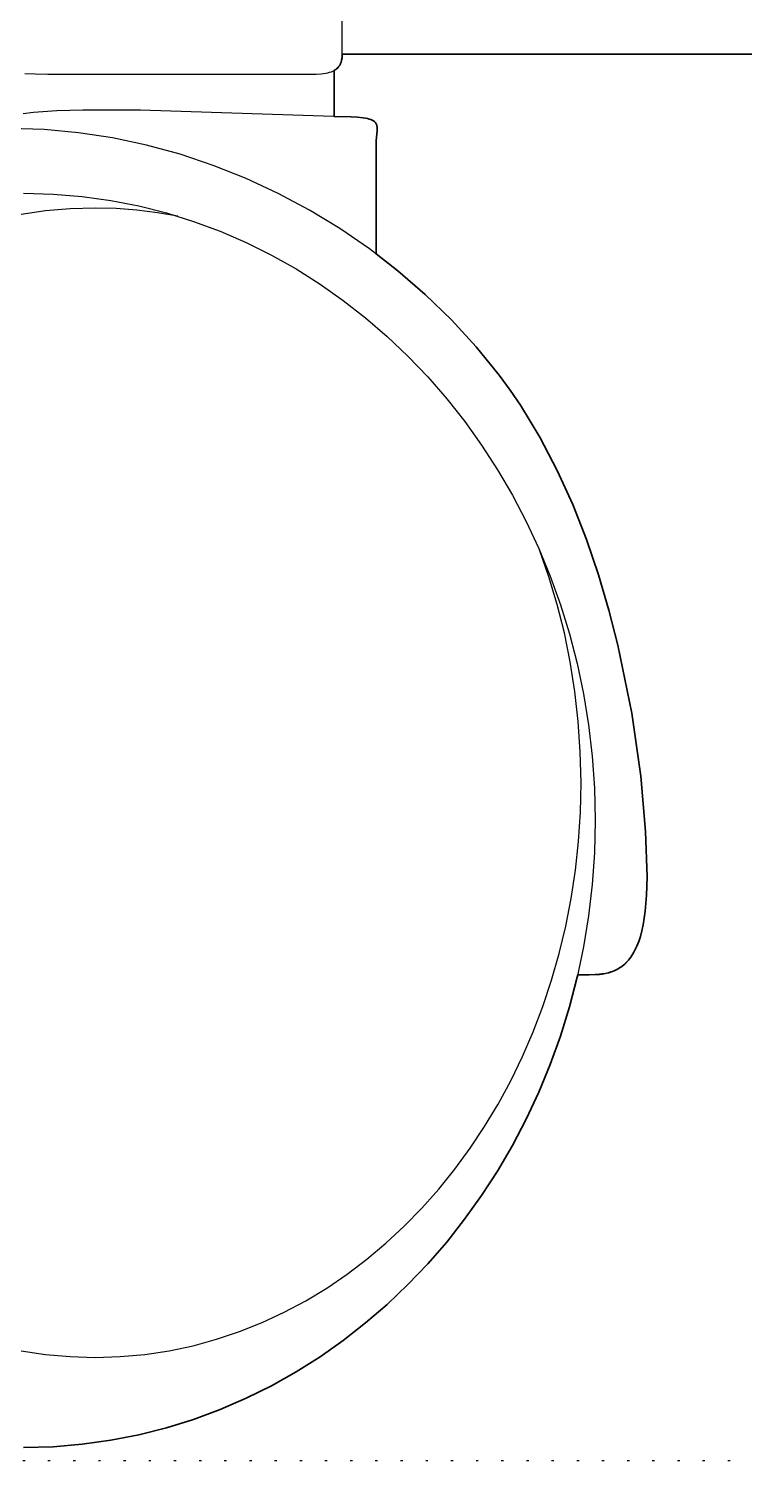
# Model space of a CAD drawing. Header units: millimetres. Extents: x 0 to 1824, y -1116 to 893.
# Drawn here: x 586.6 to 617.8, y 0 to 62.6 of the extents above; entities that cross this region are included whole.
import ezdxf

# ---------------------------------------------------------------- set-up
doc = ezdxf.new("R2010")
doc.units = ezdxf.units.MM
doc.linetypes.add('Dots', pattern=[1, 0, -1])
doc.layers.add('Blocks', color=7, linetype='Continuous')
for name, color, linetype, lineweight, true_color in [('Blocks$Inner', 7, 'Continuous', 25, 0x007f00), ('Blocks$Outline', 7, 'Continuous', 35, 0xff3f3f), ('Groud', 7, 'Dots', 25, 0x243775)]:
    doc.layers.add(name, color=color, linetype=linetype, lineweight=lineweight, true_color=true_color)

# ---------------------------------------------------------------- blocks, each defined once
blk = doc.blocks.new('Oxford Low Office Chair Front')
at = {"layer": 'Blocks$Inner'}
blk.add_line((601.734, 52.731), (601.734, 57.5), dxfattribs=at)
for points in [[(586.395, 60.619), (586.834, 60.601), (587.396, 60.597), (597.273, 60.597), (598.603, 60.584), (599.116, 60.594), (599.336, 60.61), (599.437, 60.621), (599.531, 60.636), (599.62, 60.654), (599.662, 60.663), (599.703, 60.674), (599.78, 60.699), (599.816, 60.712), (599.851, 60.727), (599.884, 60.743), (599.888, 60.745), (599.889, 60.746), (599.89, 60.746), (599.891, 60.747), (599.892, 60.747), (599.893, 60.748), (599.894, 60.748), (599.895, 60.749), (599.896, 60.749), (599.897, 60.75), (599.898, 60.75), (599.899, 60.751), (599.9, 60.751), (599.901, 60.752), (599.902, 60.752), (599.903, 60.753), (599.904, 60.753), (599.905, 60.754), (599.906, 60.754), (599.907, 60.755), (599.908, 60.756), (599.909, 60.756), (599.91, 60.757), (599.911, 60.757), (599.912, 60.758), (599.913, 60.758), (599.914, 60.759), (599.915, 60.759), (599.916, 60.76), (599.946, 60.777), (599.975, 60.797), (600.002, 60.817), (600.028, 60.838), (600.053, 60.861), (600.076, 60.885), (600.098, 60.91), (600.118, 60.937), (600.128, 60.95), (600.137, 60.964), (600.137, 60.965), (600.138, 60.966), (600.138, 60.967), (600.139, 60.968), (600.139, 60.969), (600.14, 60.969), (600.141, 60.97), (600.141, 60.971), (600.143, 60.975), (600.144, 60.976), (600.145, 60.977), (600.146, 60.979), (600.146, 60.979), (600.147, 60.98), (600.147, 60.981), (600.148, 60.982), (600.148, 60.983), (600.149, 60.984), (600.149, 60.985), (600.15, 60.986), (600.15, 60.987), (600.151, 60.988), (600.152, 60.989), (600.152, 60.99), (600.152, 60.991), (600.153, 60.992), (600.154, 60.992), (600.154, 60.993), (600.155, 60.994), (600.155, 60.995), (600.156, 60.997), (600.157, 60.998), (600.157, 60.999), (600.158, 61), (600.158, 61.001), (600.159, 61.002), (600.159, 61.003), (600.16, 61.004), (600.16, 61.005), (600.161, 61.006), (600.161, 61.007), (600.162, 61.008), (600.162, 61.009), (600.163, 61.01), (600.163, 61.01), (600.163, 61.011), (600.164, 61.012), (600.165, 61.013), (600.165, 61.015), (600.166, 61.015), (600.166, 61.016), (600.167, 61.017), (600.167, 61.018), (600.168, 61.019), (600.168, 61.02), (600.169, 61.021), (600.169, 61.022), (600.17, 61.023), (600.17, 61.024), (600.17, 61.025), (600.171, 61.026), (600.171, 61.027), (600.172, 61.028), (600.172, 61.029), (600.173, 61.03), (600.174, 61.031), (600.174, 61.032), (600.177, 61.04), (600.185, 61.056), (600.198, 61.09), (600.198, 61.091), (600.198, 61.092), (600.199, 61.093), (600.199, 61.094), (600.2, 61.096), (600.201, 61.097), (600.201, 61.098), (600.201, 61.099), (600.201, 61.101), (600.202, 61.102), (600.202, 61.103), (600.202, 61.104), (600.203, 61.105), (600.204, 61.106), (600.204, 61.107), (600.204, 61.108), (600.204, 61.109), (600.205, 61.11), (600.205, 61.112), (600.206, 61.113), (600.206, 61.114), (600.206, 61.115), (600.207, 61.116), (600.207, 61.117), (600.208, 61.118), (600.208, 61.12), (600.208, 61.121), (600.209, 61.122), (600.209, 61.123), (600.209, 61.124), (600.209, 61.125), (600.212, 61.134), (600.213, 61.135), (600.213, 61.136), (600.213, 61.137), (600.213, 61.138), (600.214, 61.14), (600.214, 61.141), (600.214, 61.142), (600.215, 61.143), (600.22, 61.162), (600.229, 61.2), (600.236, 61.24), (600.243, 61.281), (600.247, 61.325), (600.251, 61.37), (600.254, 61.465), (706.963, 61.465)], [(600.254, 61.465), (600.254, 78.997)], [(599.898, 60.76), (599.898, 58.739)], [(601.734, 57.5), (601.739, 57.678), (601.752, 57.837), (601.776, 58.111), (601.779, 58.171), (601.779, 58.171), (601.78, 58.172), (601.78, 58.174), (601.78, 58.174), (601.78, 58.178), (601.78, 58.179), (601.78, 58.18), (601.779, 58.18), (601.78, 58.181), (601.78, 58.182), (601.78, 58.183), (601.779, 58.184), (601.78, 58.185), (601.78, 58.186), (601.78, 58.187), (601.78, 58.188), (601.78, 58.189), (601.78, 58.189), (601.78, 58.19), (601.78, 58.191), (601.78, 58.192), (601.78, 58.193), (601.78, 58.194), (601.78, 58.194), (601.78, 58.195), (601.78, 58.198), (601.78, 58.199), (601.78, 58.201), (601.78, 58.201), (601.78, 58.202), (601.78, 58.203), (601.78, 58.204), (601.78, 58.205), (601.78, 58.206), (601.78, 58.207), (601.78, 58.208), (601.78, 58.208), (601.78, 58.209), (601.78, 58.21), (601.78, 58.211), (601.78, 58.212), (601.78, 58.213), (601.78, 58.227), (601.779, 58.227), (601.78, 58.228), (601.78, 58.229), (601.78, 58.23), (601.78, 58.23), (601.78, 58.231), (601.78, 58.232), (601.78, 58.233), (601.78, 58.234), (601.78, 58.235), (601.779, 58.235), (601.779, 58.236), (601.779, 58.237), (601.78, 58.238), (601.779, 58.239), (601.78, 58.239), (601.779, 58.24), (601.779, 58.241), (601.78, 58.242), (601.779, 58.243), (601.779, 58.244), (601.779, 58.245), (601.779, 58.246), (601.779, 58.246), (601.779, 58.247), (601.779, 58.248), (601.779, 58.249), (601.779, 58.25), (601.779, 58.25), (601.779, 58.251), (601.779, 58.252), (601.779, 58.253), (601.779, 58.253), (601.779, 58.255), (601.779, 58.255), (601.779, 58.256), (601.778, 58.257), (601.779, 58.258), (601.779, 58.258), (601.778, 58.259), (601.778, 58.26), (601.778, 58.261), (601.778, 58.262), (601.778, 58.262), (601.778, 58.263), (601.778, 58.264), (601.778, 58.265), (601.778, 58.265), (601.778, 58.266), (601.778, 58.267), (601.778, 58.268), (601.778, 58.269), (601.778, 58.27), (601.777, 58.271), (601.778, 58.271), (601.778, 58.272), (601.777, 58.273), (601.777, 58.274), (601.777, 58.275), (601.777, 58.275), (601.777, 58.276), (601.777, 58.277), (601.777, 58.278), (601.777, 58.279), (601.777, 58.279), (601.777, 58.28), (601.776, 58.281), (601.777, 58.281), (601.776, 58.283), (601.776, 58.284), (601.776, 58.284), (601.776, 58.284), (601.776, 58.285), (601.776, 58.286), (601.776, 58.287), (601.776, 58.288), (601.776, 58.288), (601.776, 58.29), (601.776, 58.29), (601.776, 58.291), (601.775, 58.292), (601.775, 58.292), (601.775, 58.293), (601.775, 58.294), (601.775, 58.295), (601.775, 58.296), (601.775, 58.296), (601.775, 58.297), (601.775, 58.298), (601.775, 58.299), (601.774, 58.299), (601.774, 58.3), (601.775, 58.301), (601.774, 58.302), (601.774, 58.302), (601.774, 58.304), (601.774, 58.305), (601.774, 58.305), (601.774, 58.306), (601.774, 58.307), (601.773, 58.308), (601.774, 58.308), (601.773, 58.309), (601.773, 58.31), (601.773, 58.311), (601.773, 58.312), (601.773, 58.312), (601.773, 58.313), (601.773, 58.314), (601.772, 58.315), (601.772, 58.315), (601.772, 58.316), (601.772, 58.317), (601.772, 58.318), (601.772, 58.318), (601.772, 58.319), (601.772, 58.32), (601.771, 58.321), (601.771, 58.321), (601.771, 58.322), (601.771, 58.323), (601.771, 58.323), (601.771, 58.324), (601.771, 58.325), (601.77, 58.326), (601.77, 58.326), (601.77, 58.327), (601.77, 58.328), (601.77, 58.329), (601.77, 58.33), (601.77, 58.33), (601.769, 58.331), (601.77, 58.332), (601.769, 58.333), (601.769, 58.333), (601.769, 58.334), (601.769, 58.334), (601.769, 58.336), (601.768, 58.336), (601.768, 58.337), (601.768, 58.337), (601.768, 58.338), (601.768, 58.339), (601.767, 58.34), (601.767, 58.34), (601.767, 58.341), (601.767, 58.342), (601.767, 58.343), (601.767, 58.344), (601.767, 58.344), (601.767, 58.345), (601.766, 58.345), (601.766, 58.346), (601.766, 58.347), (601.766, 58.347), (601.766, 58.348), (601.766, 58.349), (601.765, 58.349), (601.765, 58.35), (601.765, 58.351), (601.765, 58.352), (601.764, 58.352), (601.764, 58.353), (601.764, 58.354), (601.764, 58.355), (601.764, 58.356), (601.764, 58.356), (601.763, 58.357), (601.763, 58.358), (601.763, 58.359), (601.763, 58.36), (601.763, 58.36), (601.763, 58.361), (601.762, 58.362), (601.762, 58.362), (601.762, 58.363), (601.762, 58.364), (601.761, 58.365), (601.761, 58.365), (601.761, 58.366), (601.761, 58.366), (601.761, 58.368), (601.76, 58.368), (601.76, 58.368), (601.76, 58.369), (601.76, 58.37), (601.76, 58.371), (601.76, 58.371), (601.759, 58.372), (601.759, 58.373), (601.759, 58.374), (601.759, 58.374), (601.759, 58.375), (601.758, 58.375), (601.758, 58.376), (601.758, 58.377), (601.758, 58.378), (601.757, 58.378), (601.757, 58.379), (601.757, 58.38), (601.757, 58.38), (601.756, 58.381), (601.756, 58.381), (601.756, 58.382), (601.756, 58.383), (601.756, 58.384), (601.755, 58.384), (601.755, 58.385), (601.755, 58.386), (601.755, 58.386), (601.754, 58.387), (601.754, 58.388), (601.754, 58.388), (601.753, 58.389), (601.753, 58.389), (601.753, 58.391), (601.753, 58.391), (601.753, 58.392), (601.752, 58.392), (601.752, 58.393), (601.752, 58.394), (601.752, 58.394), (601.751, 58.395), (601.751, 58.396), (601.751, 58.396), (601.751, 58.397), (601.751, 58.398), (601.75, 58.398), (601.75, 58.399), (601.75, 58.4), (601.749, 58.4), (601.749, 58.401), (601.749, 58.402), (601.748, 58.402), (601.748, 58.403), (601.748, 58.404), (601.748, 58.404), (601.747, 58.405), (601.747, 58.406), (601.747, 58.406), (601.747, 58.406), (601.746, 58.407), (601.746, 58.408), (601.746, 58.409), (601.745, 58.409), (601.745, 58.41), (601.745, 58.411), (601.745, 58.411), (601.744, 58.412), (601.744, 58.413), (601.744, 58.413), (601.743, 58.414), (601.743, 58.414), (601.743, 58.415), (601.743, 58.416), (601.742, 58.416), (601.742, 58.417), (601.742, 58.417), (601.741, 58.418), (601.741, 58.419), (601.741, 58.42), (601.741, 58.42), (601.74, 58.421), (601.74, 58.421), (601.74, 58.422), (601.739, 58.423), (601.739, 58.424), (601.738, 58.424), (601.738, 58.425), (601.738, 58.426), (601.737, 58.426), (601.737, 58.426), (601.737, 58.427), (601.737, 58.428), (601.736, 58.428), (601.736, 58.429), (601.736, 58.43), (601.735, 58.43), (601.735, 58.431), (601.735, 58.432), (601.734, 58.432), (601.734, 58.433), (601.733, 58.433), (601.733, 58.434), (601.733, 58.434), (601.733, 58.435), (601.732, 58.436), (601.732, 58.436), (601.732, 58.437), (601.731, 58.438), (601.731, 58.438), (601.731, 58.439), (601.73, 58.44), (601.73, 58.44), (601.73, 58.441), (601.729, 58.441), (601.729, 58.442), (601.728, 58.443), (601.728, 58.443), (601.728, 58.444), (601.727, 58.444), (601.727, 58.445), (601.726, 58.446), (601.726, 58.446), (601.726, 58.447), (601.725, 58.448), (601.725, 58.448), (601.725, 58.448), (601.724, 58.449), (601.724, 58.45), (601.724, 58.451), (601.723, 58.451), (601.723, 58.451), (601.722, 58.452), (601.722, 58.453), (601.722, 58.453), (601.722, 58.454), (601.721, 58.455), (601.721, 58.455), (601.72, 58.456), (601.72, 58.456), (601.719, 58.457), (601.719, 58.458), (601.718, 58.458), (601.718, 58.459), (601.718, 58.459), (601.717, 58.46), (601.717, 58.46), (601.716, 58.461), (601.716, 58.461), (601.716, 58.462), (601.715, 58.463), (601.715, 58.463), (601.714, 58.464), (601.714, 58.464), (601.714, 58.465), (601.713, 58.466), (601.713, 58.466), (601.712, 58.467), (601.712, 58.467), (601.712, 58.468), (601.711, 58.468), (601.711, 58.469), (601.71, 58.469), (601.71, 58.47), (601.71, 58.47), (601.707, 58.473), (601.7, 58.482), (601.7, 58.483), (601.699, 58.483), (601.699, 58.484), (601.699, 58.484), (601.698, 58.485), (601.698, 58.485), (601.697, 58.486), (601.696, 58.486), (601.696, 58.487), (601.696, 58.488), (601.695, 58.488), (601.694, 58.489), (601.694, 58.489), (601.694, 58.49), (601.693, 58.49), (601.692, 58.491), (601.688, 58.495), (601.688, 58.496), (601.688, 58.496), (601.687, 58.497), (601.687, 58.497), (601.686, 58.498), (601.685, 58.499), (601.685, 58.499), (601.685, 58.499), (601.684, 58.5), (601.684, 58.5), (601.683, 58.501), (601.682, 58.501), (601.682, 58.502), (601.681, 58.502), (601.681, 58.503), (601.68, 58.504), (601.68, 58.504), (601.679, 58.505), (601.679, 58.505), (601.678, 58.506), (601.678, 58.506), (601.677, 58.507), (601.677, 58.508), (601.676, 58.508), (601.658, 58.524), (601.637, 58.54), (601.615, 58.555), (601.59, 58.569), (601.59, 58.57), (601.589, 58.57), (601.588, 58.571), (601.587, 58.571), (601.586, 58.571), (601.586, 58.572), (601.585, 58.572), (601.584, 58.573), (601.583, 58.573), (601.582, 58.573), (601.582, 58.574), (601.581, 58.574), (601.58, 58.575), (601.579, 58.575), (601.578, 58.576), (601.577, 58.576), (601.577, 58.577), (601.576, 58.577), (601.575, 58.577), (601.574, 58.578), (601.573, 58.578), (601.572, 58.579), (601.572, 58.579), (601.571, 58.58), (601.57, 58.58), (601.569, 58.58), (601.569, 58.581), (601.567, 58.581), (601.567, 58.581), (601.566, 58.582), (601.565, 58.582), (601.564, 58.583), (601.563, 58.583), (601.562, 58.583), (601.562, 58.584), (601.561, 58.584), (601.56, 58.585), (601.559, 58.585), (601.558, 58.586), (601.557, 58.586), (601.556, 58.586), (601.555, 58.587), (601.555, 58.587), (601.554, 58.588), (601.553, 58.588), (601.552, 58.588), (601.551, 58.589), (601.55, 58.589), (601.549, 58.59), (601.548, 58.59), (601.547, 58.59), (601.546, 58.591), (601.545, 58.592), (601.545, 58.592), (601.544, 58.592), (601.543, 58.593), (601.542, 58.593), (601.541, 58.593), (601.54, 58.594), (601.539, 58.594), (601.538, 58.594), (601.537, 58.595), (601.536, 58.595), (601.535, 58.595), (601.504, 58.608), (601.436, 58.631), (601.356, 58.651), (601.267, 58.669), (601.166, 58.684), (600.928, 58.709), (600.638, 58.726), (599.88, 58.739), (591.449, 59.024), (588.922, 59.021), (587.78, 58.983), (586.762, 58.912), (586.309, 58.863)], [(610.541, 21.229), (611.043, 21.224), (611.301, 21.23), (611.43, 21.239), (611.495, 21.244), (611.498, 21.245), (611.499, 21.245), (611.502, 21.245), (611.503, 21.245), (611.505, 21.246), (611.508, 21.246), (611.509, 21.246), (611.511, 21.247), (611.513, 21.247), (611.515, 21.247), (611.518, 21.247), (611.52, 21.247), (611.522, 21.248), (611.524, 21.247), (611.526, 21.248), (611.528, 21.248), (611.53, 21.248), (611.532, 21.248), (611.533, 21.248), (611.536, 21.249), (611.538, 21.249), (611.54, 21.249), (611.542, 21.25), (611.544, 21.25), (611.545, 21.25), (611.548, 21.25), (611.55, 21.251), (611.552, 21.251), (611.554, 21.251), (611.556, 21.251), (611.558, 21.251), (611.559, 21.252), (611.592, 21.256), (611.624, 21.26), (611.626, 21.261), (611.628, 21.261), (611.63, 21.261), (611.632, 21.262), (611.634, 21.262), (611.637, 21.263), (611.638, 21.262), (611.64, 21.263), (611.643, 21.263), (611.645, 21.263), (611.647, 21.264), (611.648, 21.264), (611.65, 21.264), (611.652, 21.265), (611.654, 21.265), (611.657, 21.265), (611.689, 21.271), (611.816, 21.296), (611.88, 21.312), (611.882, 21.313), (611.884, 21.313), (611.886, 21.313), (611.888, 21.314), (611.889, 21.314), (611.892, 21.316), (611.894, 21.316), (611.896, 21.317), (611.898, 21.317), (611.899, 21.318), (611.901, 21.318), (611.904, 21.319), (611.905, 21.319), (611.908, 21.32), (611.909, 21.32), (611.911, 21.321), (611.913, 21.322), (611.915, 21.322), (611.918, 21.322), (611.919, 21.323), (611.921, 21.324), (611.923, 21.325), (611.925, 21.325), (611.927, 21.325), (611.929, 21.326), (611.931, 21.326), (611.933, 21.327), (611.935, 21.328), (611.937, 21.328), (611.939, 21.329), (611.941, 21.329), (611.942, 21.33), (612.006, 21.35), (612.068, 21.373), (612.129, 21.397), (612.19, 21.424), (612.31, 21.486), (612.369, 21.522), (612.427, 21.56), (612.484, 21.602), (612.54, 21.647), (612.596, 21.695), (612.623, 21.72), (612.625, 21.722), (612.627, 21.723), (612.628, 21.725), (612.63, 21.727), (612.631, 21.728), (612.633, 21.73), (612.635, 21.732), (612.637, 21.733), (612.643, 21.74), (612.645, 21.742), (612.647, 21.743), (612.648, 21.745), (612.65, 21.747), (612.651, 21.748), (612.653, 21.75), (612.655, 21.752), (612.657, 21.753), (612.658, 21.755), (612.66, 21.757), (612.662, 21.758), (612.663, 21.76), (612.665, 21.762), (612.667, 21.763), (612.668, 21.765), (612.67, 21.767), (612.672, 21.768), (612.673, 21.77), (612.675, 21.772), (612.677, 21.774), (612.703, 21.802), (612.756, 21.861), (612.807, 21.924), (612.857, 21.99), (612.905, 22.061), (612.953, 22.136), (612.999, 22.215), (613.043, 22.299), (613.086, 22.387), (613.128, 22.48), (613.207, 22.681), (613.279, 22.901), (613.344, 23.143), (613.402, 23.406), (613.451, 23.693), (613.493, 24.003), (613.551, 24.7), (613.571, 25.503), (613.507, 27.483), (613.295, 29.906), (612.902, 32.66), (612.298, 35.632), (611.905, 37.165), (611.448, 38.709), (610.921, 40.251), (610.322, 41.778), (609.645, 43.273), (608.887, 44.724), (608.044, 46.116), (607.589, 46.785), (607.112, 47.435), (606.099, 48.679), (605.021, 49.854), (603.883, 50.96), (602.69, 51.994), (601.445, 52.954), (600.154, 53.84), (598.822, 54.649), (597.453, 55.38), (596.052, 56.031), (594.623, 56.601), (593.172, 57.087), (591.703, 57.488), (590.222, 57.804), (588.731, 58.031), (587.237, 58.168), (585.744, 58.215)], [(586.336, 55.386), (587.622, 55.351), (588.889, 55.245), (590.139, 55.07), (591.368, 54.829), (592.576, 54.523), (593.761, 54.154), (594.922, 53.723), (596.055, 53.232), (597.161, 52.684), (598.238, 52.078), (599.284, 51.417), (600.297, 50.704), (601.275, 49.94), (602.219, 49.127), (603.125, 48.265), (603.992, 47.357), (604.819, 46.405), (605.604, 45.41), (606.345, 44.375), (607.041, 43.3), (607.69, 42.188), (608.292, 41.04), (608.843, 39.858), (609.343, 38.643), (609.79, 37.398), (610.182, 36.125), (610.519, 34.824), (610.798, 33.498), (611.017, 32.148), (611.176, 30.776), (611.273, 29.384), (611.305, 27.973), (611.273, 26.562), (611.176, 25.17), (611.017, 23.799), (610.798, 22.449), (610.519, 21.122), (610.183, 19.822), (609.79, 18.548), (609.343, 17.303), (608.843, 16.089), (608.292, 14.907), (607.69, 13.759), (607.041, 12.647), (606.345, 11.572), (605.603, 10.536), (604.819, 9.542), (603.992, 8.59), (603.125, 7.682), (602.219, 6.82), (601.276, 6.007), (600.297, 5.242), (599.284, 4.529), (598.238, 3.869), (597.161, 3.264), (596.055, 2.715), (594.922, 2.224), (593.762, 1.793), (592.576, 1.424), (591.369, 1.117), (590.139, 0.876), (588.889, 0.702), (587.621, 0.596), (586.336, 0.561)], [(593.07, 54.378), (592.184, 54.535), (591.285, 54.648), (590.377, 54.717), (589.458, 54.74), (588.365, 54.708), (587.287, 54.611), (586.225, 54.451)], [(586.225, 4.791), (587.287, 4.631), (588.365, 4.534), (589.458, 4.501), (590.551, 4.534), (591.628, 4.631), (592.691, 4.791), (593.736, 5.012), (594.763, 5.292), (595.771, 5.631), (596.757, 6.026), (597.722, 6.475), (598.662, 6.978), (599.577, 7.533), (600.466, 8.138), (601.327, 8.791), (602.16, 9.492), (602.961, 10.237), (603.732, 11.027), (604.469, 11.859), (605.172, 12.731), (605.839, 13.642), (606.47, 14.591), (607.061, 15.576), (607.614, 16.595), (608.125, 17.647), (608.593, 18.73), (609.019, 19.843), (609.399, 20.984), (609.732, 22.151), (610.019, 23.343), (610.255, 24.559), (610.442, 25.795), (610.577, 27.052), (610.659, 28.328), (610.687, 29.621), (610.656, 30.971), (610.568, 32.302), (610.42, 33.614), (610.217, 34.902), (609.959, 36.167), (609.648, 37.406), (609.284, 38.619), (608.871, 39.801)]]:
    blk.add_lwpolyline(points, dxfattribs=at)
at = {"layer": 'Blocks$Outline'}
for points in [[(701.191, 61.465), (600.254, 61.465), (600.251, 61.37), (600.247, 61.325), (600.243, 61.281), (600.236, 61.24), (600.229, 61.2), (600.22, 61.162), (600.215, 61.143), (600.214, 61.142), (600.214, 61.141), (600.214, 61.14), (600.213, 61.138), (600.213, 61.137), (600.213, 61.136), (600.213, 61.135), (600.212, 61.134), (600.209, 61.125), (600.209, 61.124), (600.209, 61.123), (600.209, 61.122), (600.208, 61.121), (600.208, 61.12), (600.208, 61.118), (600.207, 61.117), (600.207, 61.116), (600.206, 61.115), (600.206, 61.114), (600.206, 61.113), (600.205, 61.112), (600.205, 61.11), (600.204, 61.109), (600.204, 61.108), (600.204, 61.107), (600.204, 61.106), (600.203, 61.105), (600.202, 61.104), (600.202, 61.103), (600.202, 61.102), (600.201, 61.101), (600.201, 61.099), (600.201, 61.098), (600.201, 61.097), (600.2, 61.096), (600.199, 61.094), (600.199, 61.093), (600.198, 61.092), (600.198, 61.091), (600.198, 61.09), (600.185, 61.056), (600.177, 61.04), (600.174, 61.032), (600.174, 61.031), (600.173, 61.03), (600.172, 61.029), (600.172, 61.028), (600.171, 61.027), (600.171, 61.026), (600.17, 61.025), (600.17, 61.024), (600.17, 61.023), (600.169, 61.022), (600.169, 61.021), (600.168, 61.02), (600.168, 61.019), (600.167, 61.018), (600.167, 61.017), (600.166, 61.016), (600.166, 61.015), (600.165, 61.015), (600.165, 61.013), (600.164, 61.012), (600.163, 61.011), (600.163, 61.01), (600.163, 61.01), (600.162, 61.009), (600.162, 61.008), (600.161, 61.007), (600.161, 61.006), (600.16, 61.005), (600.16, 61.004), (600.159, 61.003), (600.159, 61.002), (600.158, 61.001), (600.158, 61), (600.157, 60.999), (600.157, 60.998), (600.156, 60.997), (600.155, 60.995), (600.155, 60.994), (600.154, 60.993), (600.154, 60.992), (600.153, 60.992), (600.152, 60.991), (600.152, 60.99), (600.152, 60.989), (600.151, 60.988), (600.15, 60.987), (600.15, 60.986), (600.149, 60.985), (600.149, 60.984), (600.148, 60.983), (600.148, 60.982), (600.147, 60.981), (600.147, 60.98), (600.146, 60.979), (600.146, 60.979), (600.145, 60.977), (600.144, 60.976), (600.143, 60.975), (600.141, 60.971), (600.141, 60.97), (600.14, 60.969), (600.139, 60.969), (600.139, 60.968), (600.138, 60.967), (600.138, 60.966), (600.137, 60.965), (600.137, 60.964), (600.128, 60.95), (600.118, 60.937), (600.098, 60.91), (600.076, 60.885), (600.053, 60.861), (600.028, 60.838), (600.002, 60.817), (599.975, 60.797), (599.946, 60.777), (599.916, 60.76), (599.915, 60.759), (599.914, 60.759), (599.913, 60.758), (599.912, 60.758), (599.911, 60.757), (599.91, 60.757), (599.909, 60.756), (599.908, 60.756), (599.907, 60.755), (599.906, 60.754), (599.905, 60.754), (599.904, 60.753), (599.903, 60.753), (599.902, 60.752), (599.901, 60.752), (599.9, 60.751), (599.899, 60.751), (599.898, 60.75)], [(599.898, 60.75), (599.898, 58.739)], [(599.898, 58.739), (600.638, 58.726), (600.928, 58.709), (601.166, 58.684), (601.267, 58.669), (601.356, 58.651), (601.436, 58.631), (601.504, 58.608), (601.535, 58.595), (601.536, 58.595), (601.537, 58.595), (601.538, 58.594), (601.539, 58.594), (601.54, 58.594), (601.541, 58.593), (601.542, 58.593), (601.543, 58.593), (601.544, 58.592), (601.545, 58.592), (601.545, 58.592), (601.546, 58.591), (601.547, 58.59), (601.548, 58.59), (601.549, 58.59), (601.55, 58.589), (601.551, 58.589), (601.552, 58.588), (601.553, 58.588), (601.554, 58.588), (601.555, 58.587), (601.555, 58.587), (601.556, 58.586), (601.557, 58.586), (601.558, 58.586), (601.559, 58.585), (601.56, 58.585), (601.561, 58.584), (601.562, 58.584), (601.562, 58.583), (601.563, 58.583), (601.564, 58.583), (601.565, 58.582), (601.566, 58.582), (601.567, 58.581), (601.567, 58.581), (601.569, 58.581), (601.569, 58.58), (601.57, 58.58), (601.571, 58.58), (601.572, 58.579), (601.572, 58.579), (601.573, 58.578), (601.574, 58.578), (601.575, 58.577), (601.576, 58.577), (601.577, 58.577), (601.577, 58.576), (601.578, 58.576), (601.579, 58.575), (601.58, 58.575), (601.581, 58.574), (601.582, 58.574), (601.582, 58.573), (601.583, 58.573), (601.584, 58.573), (601.585, 58.572), (601.586, 58.572), (601.586, 58.571), (601.587, 58.571), (601.588, 58.571), (601.589, 58.57), (601.59, 58.57), (601.59, 58.569), (601.615, 58.555), (601.637, 58.54), (601.658, 58.524), (601.676, 58.508), (601.677, 58.508), (601.677, 58.507), (601.678, 58.506), (601.678, 58.506), (601.679, 58.505), (601.679, 58.505), (601.68, 58.504), (601.68, 58.504), (601.681, 58.503), (601.681, 58.502), (601.682, 58.502), (601.682, 58.501), (601.683, 58.501), (601.684, 58.5), (601.684, 58.5), (601.685, 58.499), (601.685, 58.499), (601.685, 58.499), (601.686, 58.498), (601.687, 58.497), (601.687, 58.497), (601.688, 58.496), (601.688, 58.496), (601.688, 58.495), (601.692, 58.491), (601.693, 58.49), (601.694, 58.49), (601.694, 58.489), (601.694, 58.489), (601.695, 58.488), (601.696, 58.488), (601.696, 58.487), (601.696, 58.486), (601.697, 58.486), (601.698, 58.485), (601.698, 58.485), (601.699, 58.484), (601.699, 58.484), (601.699, 58.483), (601.7, 58.483), (601.7, 58.482), (601.707, 58.473), (601.71, 58.47), (601.71, 58.47), (601.71, 58.469), (601.711, 58.469), (601.711, 58.468), (601.712, 58.468), (601.712, 58.467), (601.712, 58.467), (601.713, 58.466), (601.713, 58.466), (601.714, 58.465), (601.714, 58.464), (601.714, 58.464), (601.715, 58.463), (601.715, 58.463), (601.716, 58.462), (601.716, 58.461), (601.716, 58.461), (601.717, 58.46), (601.717, 58.46), (601.718, 58.459), (601.718, 58.459), (601.718, 58.458), (601.719, 58.458), (601.719, 58.457), (601.72, 58.456), (601.72, 58.456), (601.721, 58.455), (601.721, 58.455), (601.722, 58.454), (601.722, 58.453), (601.722, 58.453), (601.722, 58.452), (601.723, 58.451), (601.723, 58.451), (601.724, 58.451), (601.724, 58.45), (601.724, 58.449), (601.725, 58.448), (601.725, 58.448), (601.725, 58.448), (601.726, 58.447), (601.726, 58.446), (601.726, 58.446), (601.727, 58.445), (601.727, 58.444), (601.728, 58.444), (601.728, 58.443), (601.728, 58.443), (601.729, 58.442), (601.729, 58.441), (601.73, 58.441), (601.73, 58.44), (601.73, 58.44), (601.731, 58.439), (601.731, 58.438), (601.731, 58.438), (601.732, 58.437), (601.732, 58.436), (601.732, 58.436), (601.733, 58.435), (601.733, 58.434), (601.733, 58.434), (601.733, 58.433), (601.734, 58.433), (601.734, 58.432), (601.735, 58.432), (601.735, 58.431), (601.735, 58.43), (601.736, 58.43), (601.736, 58.429), (601.736, 58.428), (601.737, 58.428), (601.737, 58.427), (601.737, 58.426), (601.737, 58.426), (601.738, 58.426), (601.738, 58.425), (601.738, 58.424), (601.739, 58.424), (601.739, 58.423), (601.74, 58.422), (601.74, 58.421), (601.74, 58.421), (601.741, 58.42), (601.741, 58.42), (601.741, 58.419), (601.741, 58.418), (601.742, 58.417), (601.742, 58.417), (601.742, 58.416), (601.743, 58.416), (601.743, 58.415), (601.743, 58.414), (601.743, 58.414), (601.744, 58.413), (601.744, 58.413), (601.744, 58.412), (601.745, 58.411), (601.745, 58.411), (601.745, 58.41), (601.745, 58.409), (601.746, 58.409), (601.746, 58.408), (601.746, 58.407), (601.747, 58.406), (601.747, 58.406), (601.747, 58.406), (601.747, 58.405), (601.748, 58.404), (601.748, 58.404), (601.748, 58.403), (601.748, 58.402), (601.749, 58.402), (601.749, 58.401), (601.749, 58.4), (601.75, 58.4), (601.75, 58.399), (601.75, 58.398), (601.751, 58.398), (601.751, 58.397), (601.751, 58.396), (601.751, 58.396), (601.751, 58.395), (601.752, 58.394), (601.752, 58.394), (601.752, 58.393), (601.752, 58.392), (601.753, 58.392), (601.753, 58.391), (601.753, 58.391), (601.753, 58.389), (601.753, 58.389), (601.754, 58.388), (601.754, 58.388), (601.754, 58.387), (601.755, 58.386), (601.755, 58.386), (601.755, 58.385), (601.755, 58.384), (601.756, 58.384), (601.756, 58.383), (601.756, 58.382), (601.756, 58.381), (601.756, 58.381), (601.757, 58.38), (601.757, 58.38), (601.757, 58.379), (601.757, 58.378), (601.758, 58.378), (601.758, 58.377), (601.758, 58.376), (601.758, 58.375), (601.759, 58.375), (601.759, 58.374), (601.759, 58.374), (601.759, 58.373), (601.759, 58.372), (601.76, 58.371), (601.76, 58.371), (601.76, 58.37), (601.76, 58.369), (601.76, 58.368), (601.76, 58.368), (601.761, 58.368), (601.761, 58.366), (601.761, 58.366), (601.761, 58.365), (601.761, 58.365), (601.762, 58.364), (601.762, 58.363), (601.762, 58.362), (601.762, 58.362), (601.763, 58.361), (601.763, 58.36), (601.763, 58.36), (601.763, 58.359), (601.763, 58.358), (601.763, 58.357), (601.764, 58.356), (601.764, 58.356), (601.764, 58.355), (601.764, 58.354), (601.764, 58.353), (601.764, 58.352), (601.765, 58.352), (601.765, 58.351), (601.765, 58.35), (601.765, 58.349), (601.766, 58.349), (601.766, 58.348), (601.766, 58.347), (601.766, 58.347), (601.766, 58.346), (601.766, 58.345), (601.767, 58.345), (601.767, 58.344), (601.767, 58.344), (601.767, 58.343), (601.767, 58.342), (601.767, 58.341), (601.767, 58.34), (601.767, 58.34), (601.768, 58.339), (601.768, 58.338), (601.768, 58.337), (601.768, 58.337), (601.768, 58.336), (601.769, 58.336), (601.769, 58.334), (601.769, 58.334), (601.769, 58.333), (601.769, 58.333), (601.77, 58.332), (601.769, 58.331), (601.77, 58.33), (601.77, 58.33), (601.77, 58.329), (601.77, 58.328), (601.77, 58.327), (601.77, 58.326), (601.77, 58.326), (601.771, 58.325), (601.771, 58.324), (601.771, 58.323), (601.771, 58.323), (601.771, 58.322), (601.771, 58.321), (601.771, 58.321), (601.772, 58.32), (601.772, 58.319), (601.772, 58.318), (601.772, 58.318), (601.772, 58.317), (601.772, 58.316), (601.772, 58.315), (601.772, 58.315), (601.773, 58.314), (601.773, 58.313), (601.773, 58.312), (601.773, 58.312), (601.773, 58.311), (601.773, 58.31), (601.773, 58.309), (601.774, 58.308), (601.773, 58.308), (601.774, 58.307), (601.774, 58.306), (601.774, 58.305), (601.774, 58.305), (601.774, 58.304), (601.774, 58.302), (601.774, 58.302), (601.775, 58.301), (601.774, 58.3), (601.774, 58.299), (601.775, 58.299), (601.775, 58.298), (601.775, 58.297), (601.775, 58.296), (601.775, 58.296), (601.775, 58.295), (601.775, 58.294), (601.775, 58.293), (601.775, 58.292), (601.775, 58.292), (601.776, 58.291), (601.776, 58.29), (601.776, 58.29), (601.776, 58.288), (601.776, 58.288), (601.776, 58.287), (601.776, 58.286), (601.776, 58.285), (601.776, 58.284), (601.776, 58.284), (601.776, 58.284), (601.776, 58.283), (601.777, 58.281), (601.776, 58.281), (601.777, 58.28), (601.777, 58.279), (601.777, 58.279), (601.777, 58.278), (601.777, 58.277), (601.777, 58.276), (601.777, 58.275), (601.777, 58.275), (601.777, 58.274), (601.777, 58.273), (601.778, 58.272), (601.778, 58.271), (601.777, 58.271), (601.778, 58.27), (601.778, 58.269), (601.778, 58.268), (601.778, 58.267), (601.778, 58.266), (601.778, 58.265), (601.778, 58.265), (601.778, 58.264), (601.778, 58.263), (601.778, 58.262), (601.778, 58.262), (601.778, 58.261), (601.778, 58.26), (601.778, 58.259), (601.779, 58.258), (601.779, 58.258), (601.778, 58.257), (601.779, 58.256), (601.779, 58.255), (601.779, 58.255), (601.779, 58.253), (601.779, 58.253), (601.779, 58.252), (601.779, 58.251), (601.779, 58.25), (601.779, 58.25), (601.779, 58.249), (601.779, 58.248), (601.779, 58.247), (601.779, 58.246), (601.779, 58.246), (601.779, 58.245), (601.779, 58.244), (601.779, 58.243), (601.78, 58.242), (601.779, 58.241), (601.779, 58.24), (601.78, 58.239), (601.779, 58.239), (601.78, 58.238), (601.779, 58.237), (601.779, 58.236), (601.779, 58.235), (601.78, 58.235), (601.78, 58.234), (601.78, 58.233), (601.78, 58.232), (601.78, 58.231), (601.78, 58.23), (601.78, 58.23), (601.78, 58.229), (601.78, 58.228), (601.779, 58.227), (601.78, 58.227), (601.78, 58.213), (601.78, 58.212), (601.78, 58.211), (601.78, 58.21), (601.78, 58.209), (601.78, 58.208), (601.78, 58.208), (601.78, 58.207), (601.78, 58.206), (601.78, 58.205), (601.78, 58.204), (601.78, 58.203), (601.78, 58.202), (601.78, 58.201), (601.78, 58.201), (601.78, 58.199), (601.78, 58.198), (601.78, 58.195), (601.78, 58.194), (601.78, 58.194), (601.78, 58.193), (601.78, 58.192), (601.78, 58.191), (601.78, 58.19), (601.78, 58.189), (601.78, 58.189), (601.78, 58.188), (601.78, 58.187), (601.78, 58.186), (601.78, 58.185), (601.779, 58.184), (601.78, 58.183), (601.78, 58.182), (601.78, 58.181), (601.779, 58.18), (601.78, 58.18), (601.78, 58.179), (601.78, 58.178), (601.78, 58.174), (601.78, 58.174), (601.78, 58.172), (601.779, 58.171), (601.779, 58.171), (601.776, 58.111), (601.752, 57.837), (601.739, 57.678), (601.734, 57.5), (601.734, 52.731)], [(601.734, 52.731), (602.69, 51.994), (603.883, 50.96), (605.021, 49.854), (606.099, 48.679), (607.112, 47.435), (607.589, 46.785), (608.044, 46.116), (608.887, 44.724), (609.645, 43.273), (610.322, 41.778), (610.921, 40.251), (611.448, 38.709), (611.905, 37.165), (612.298, 35.632), (612.902, 32.66), (613.295, 29.906), (613.507, 27.483), (613.571, 25.503), (613.551, 24.7), (613.493, 24.003), (613.451, 23.693), (613.402, 23.406), (613.344, 23.143), (613.279, 22.901), (613.207, 22.681), (613.128, 22.48), (613.086, 22.387), (613.043, 22.299), (612.999, 22.215), (612.953, 22.136), (612.905, 22.061), (612.857, 21.99), (612.807, 21.924), (612.756, 21.861), (612.703, 21.802), (612.677, 21.774), (612.675, 21.772), (612.673, 21.77), (612.672, 21.768), (612.67, 21.767), (612.668, 21.765), (612.667, 21.763), (612.665, 21.762), (612.663, 21.76), (612.662, 21.758), (612.66, 21.757), (612.658, 21.755), (612.657, 21.753), (612.655, 21.752), (612.653, 21.75), (612.651, 21.748), (612.65, 21.747), (612.648, 21.745), (612.647, 21.743), (612.645, 21.742), (612.643, 21.74), (612.637, 21.733), (612.635, 21.732), (612.633, 21.73), (612.631, 21.728), (612.63, 21.727), (612.628, 21.725), (612.627, 21.723), (612.625, 21.722), (612.623, 21.72), (612.596, 21.695), (612.54, 21.647), (612.484, 21.602), (612.427, 21.56), (612.369, 21.522), (612.31, 21.486), (612.19, 21.424), (612.129, 21.397), (612.068, 21.373), (612.006, 21.35), (611.942, 21.33), (611.941, 21.329), (611.939, 21.329), (611.937, 21.328), (611.935, 21.328), (611.933, 21.327), (611.931, 21.326), (611.929, 21.326), (611.927, 21.325), (611.925, 21.325), (611.923, 21.325), (611.921, 21.324), (611.919, 21.323), (611.918, 21.322), (611.915, 21.322), (611.913, 21.322), (611.911, 21.321), (611.909, 21.32), (611.908, 21.32), (611.905, 21.319), (611.904, 21.319), (611.901, 21.318), (611.899, 21.318), (611.898, 21.317), (611.896, 21.317), (611.894, 21.316), (611.892, 21.316), (611.889, 21.314), (611.888, 21.314), (611.886, 21.313), (611.884, 21.313), (611.882, 21.313), (611.88, 21.312), (611.816, 21.296), (611.689, 21.271), (611.657, 21.265), (611.654, 21.265), (611.652, 21.265), (611.65, 21.264), (611.648, 21.264), (611.647, 21.264), (611.645, 21.263), (611.643, 21.263), (611.64, 21.263), (611.638, 21.262), (611.637, 21.263), (611.634, 21.262), (611.632, 21.262), (611.63, 21.261), (611.628, 21.261), (611.626, 21.261), (611.624, 21.26), (611.592, 21.256), (611.559, 21.252), (611.558, 21.251), (611.556, 21.251), (611.554, 21.251), (611.552, 21.251), (611.55, 21.251), (611.548, 21.25), (611.545, 21.25), (611.544, 21.25), (611.542, 21.25), (611.54, 21.249), (611.538, 21.249), (611.536, 21.249), (611.533, 21.248), (611.532, 21.248), (611.53, 21.248), (611.528, 21.248), (611.526, 21.248), (611.524, 21.247), (611.522, 21.248), (611.52, 21.247), (611.518, 21.247), (611.515, 21.247), (611.513, 21.247), (611.511, 21.247), (611.509, 21.246), (611.508, 21.246), (611.505, 21.246), (611.503, 21.245), (611.502, 21.245), (611.499, 21.245), (611.498, 21.245), (611.495, 21.244), (611.43, 21.239), (611.301, 21.23), (611.043, 21.224), (610.541, 21.229)], [(610.541, 21.229), (610.519, 21.122), (610.183, 19.822), (609.79, 18.548), (609.343, 17.303), (608.843, 16.089), (608.292, 14.907), (607.69, 13.759), (607.041, 12.647), (606.345, 11.572), (605.603, 10.536), (604.819, 9.542), (603.992, 8.59), (603.125, 7.682), (602.219, 6.82), (601.276, 6.007), (600.297, 5.242), (599.284, 4.529), (598.238, 3.869), (597.161, 3.264), (596.055, 2.715), (594.922, 2.224), (593.762, 1.793), (592.576, 1.424), (591.369, 1.117), (590.139, 0.876), (588.889, 0.702), (587.621, 0.596), (586.336, 0.561)]]:
    blk.add_lwpolyline(points, dxfattribs=at)

msp = doc.modelspace()

# ---------------------------------------------------------------- linework, layer by layer
at = {"layer": 'Groud'}
msp.add_lwpolyline([(0, 0), (814.043, 0)], dxfattribs=at)

# ---------------------------------------------------------------- block references
at = {"layer": 'Blocks'}
msp.add_blockref('Oxford Low Office Chair Front', (0, 0), dxfattribs=at)

doc.saveas('drawing.dxf')
